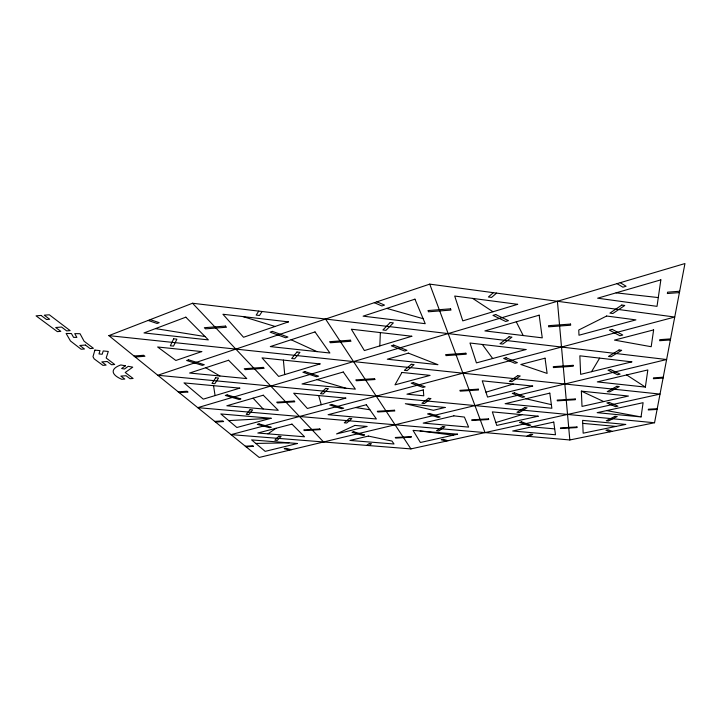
<?xml version="1.0" encoding="UTF-8"?>
<svg xmlns="http://www.w3.org/2000/svg" width="721" height="721" viewBox="0 0 721 721"><rect width="100%" height="100%" fill="white"/><g stroke="black" fill="none" stroke-linecap="round" stroke-linejoin="round"><path stroke-width="1.08" d="M379.823 345.9L380.355 332.579M641.05 416.927L643.105 402.688L597.15 412.664L641.05 416.927L606.667 410.6M645.358 387.096L647.837 369.936L597.285 381.896L645.358 387.096L626.666 374.947M654.542 422.758L684.95 263.553L197.752 407.653L569.824 439.963L654.542 422.758L157.773 375.262L429.743 284.128L674.73 317.042L231.035 434.628L410.916 448.904L660.012 394.09L108.88 335.635L259.19 457.447L666.619 359.527L192.534 303.244L108.88 335.635M591.544 371.694L599.656 358.112M258.758 311.102L256.171 315.104L259.497 315.492L262.111 311.499M493.344 292.672L488.396 296.989L491.596 297.413L496.571 293.105M366.755 445.398L369.233 443.505L371.45 443.685L368.954 445.578M267.942 433.844L276.026 428.283M526.961 436.241L530.566 434.24L532.72 434.43L529.106 436.43M495.823 422.551L521.806 414.665M485.954 392.179L513.298 384.05M271.123 418.252L236.876 427.49L220.833 413.953L271.123 418.252L228.728 420.604M679.66 291.248L667.574 292.176L667.358 293.519L679.398 292.6M134.007 355.994L143.722 355.282L144.93 356.282L135.233 356.994M670.557 338.897L659.796 339.654L659.625 340.718L670.35 339.97M178.213 391.827L187.063 391.233L188.046 392.053L179.223 392.639M663.239 377.218L653.541 377.84L653.397 378.714L663.068 378.092M214.696 421.388L222.816 420.884L223.636 421.569L215.543 422.073M657.228 408.699L648.395 409.231L648.278 409.952L657.083 409.42M245.32 446.209L252.819 445.767L253.522 446.344L246.032 446.786M255.793 443.442L288.977 442.838M531.737 426.859L554.674 428.878M582.73 423.371L616.058 426.417M581.36 391.142L628.469 396.045L582.009 406.419L581.36 391.142L603.729 401.57M616.085 292.843L658.291 297.575M420.109 430.996L453.212 435.16M355.606 407.545L369.882 409.744M155.529 328.596L205.061 336.554M525.997 398.776L551.367 404.643M291.365 449.715L285.858 448.3L284.227 448.687L289.734 450.102M386.798 308.399L423.137 318.7M317.024 379.616L345.873 388.231M242.995 316.591L275.08 326.46M446.056 441.171L441.261 439.684L443.136 439.26L447.93 440.756M150.193 319.637L159.224 322.666L157.106 323.468L148.084 320.448M609.975 431.807L605.955 430.23L608.1 429.788L612.111 431.374M374.325 302.694L381.887 305.956L384.509 305.091L376.948 301.82M291.14 339.753L316.997 351.623M205.728 367.746L219.887 375.983M617.014 283.65L622.89 287.183L626.089 286.246L620.231 282.695M472.688 298.413L492.984 311.76M192.534 303.244L323.558 441.973M253.089 398.163L263.129 408.978M482.331 344.458L492.677 358.508M325.559 319.033L410.916 448.904M516.263 321.809L523.212 335.544M429.743 284.128L485.017 432.6M318.655 395.559L321.305 404.715M213.551 385.672L215.074 395.595M283.389 360.094L284.714 374.587M557.414 301.279L569.824 439.963M653.623 329.903L651.189 346.72L614.472 340.105L653.623 329.903M660.851 279.856L657.02 306.353L597.637 298.197L660.851 279.856M94.893 350.109L92.991 356.697L94.172 358.878L102.905 365.349L106.113 365.114L101.805 361.906L107.24 361.509L111.494 364.727L114.711 364.493L106.167 358.004L108.294 351.46L103.22 350.947L102.184 354.254L98.993 353.939L100.003 350.622L94.893 350.109M173.662 338.816L170.336 345.774L173.518 346.107L176.897 339.167L173.662 338.816M401.957 372.451L394.973 384.852L430.095 375.38L401.957 372.451M215.669 377.768L212.01 383.428L214.84 383.698L218.544 378.047L215.669 377.768M250.07 409.663L246.24 414.368L248.799 414.584L252.656 409.889L250.07 409.663M296.953 352.037L291.681 358.508L294.628 358.815L299.945 352.353L296.953 352.037M278.757 436.268L274.872 440.234L277.197 440.414L281.109 436.457L278.757 436.268M325.676 388.385L320.475 393.702L323.116 393.945L328.361 388.646L325.676 388.385M390.232 322.503L382.905 329.975L385.978 330.335L393.351 322.882L390.232 322.503M349.361 418.36L344.277 422.803L346.684 423.011L351.794 418.577L349.361 418.36M411.303 364.294L404.373 370.342L407.122 370.63L414.079 364.592L411.303 364.294M428.454 398.307L421.911 403.3L424.39 403.535L430.96 398.551L428.454 398.307M509.08 336.779L499.986 343.719L502.825 344.052L511.964 337.122L509.08 336.779M125.373 365.799L121.615 368.503L124.463 369.017L128.239 366.331L132.754 367.16L125.211 372.478L133.115 378.48L130.005 378.696L126.067 375.722L120.831 376.092L124.814 379.057L121.723 379.273A38.078 11.563 3.4 0 1 120.813 364.961L125.373 365.799M442.685 426.544L436.502 430.734L438.765 430.933L444.974 426.742L442.685 426.544M517.66 375.695L509.314 381.355L511.874 381.625L520.247 375.974L517.66 375.695M621.799 305.064L609.921 313.112L612.868 313.5L624.783 305.47L621.799 305.064M524.69 407.599L516.984 412.304L519.309 412.529L527.042 407.834L524.69 407.599M619.051 349.982L608.452 356.453L611.093 356.76L621.718 350.307L619.051 349.982M616.825 386.321L607.262 391.638L609.66 391.882L619.249 386.582L616.825 386.321M614.995 416.323L606.28 420.767L608.461 420.974L617.203 416.531L614.995 416.323M606.64 316.023L578.756 330.002L578.981 335.229L635.922 319.881L606.64 316.023M354.939 425.417L336.554 433.934L367.16 426.462L354.939 425.417M185.82 317.168L144.002 332.94L208.378 339.897L185.82 317.168M201.754 351.587L175.852 360.464L157.638 346.99L201.754 351.587M288.436 321.881L243.545 337.266L222.915 314.248L288.436 321.881M188.605 359.824L186.631 360.5L202.295 365.367L204.268 364.718L188.605 359.824M272.385 331.381L270.123 332.156L285.687 337.779L287.949 337.031L272.385 331.381M228.584 360.257L189.596 373.036L246.789 378.597L228.584 360.257M315.023 331.921L270.294 346.585L329.903 353.02L315.023 331.921M414.945 299.17L363.114 316.159L425.228 323.684L414.945 299.17M239.787 388.141L203.286 399.146L184.008 382.896L239.787 388.141M320.079 363.916L278.639 376.416L262.011 357.868L320.079 363.916M411.817 336.247L364.375 350.559L351.352 329.209L411.817 336.247M517.651 304.325L462.783 320.872L454.717 296.043L517.651 304.325M227.16 394.901L225.312 395.45L239.039 399.443L240.886 398.902L227.16 394.901M305.01 371.612L302.919 372.234L316.51 376.786L318.592 376.173L305.01 371.612M393.711 345.08L391.323 345.792L404.607 351.019L406.995 350.325L393.711 345.08M495.724 314.554L492.957 315.383L505.7 321.458L508.449 320.647L495.724 314.554M263.273 395.207L226.836 405.779L278.27 410.321L263.273 395.207M343.277 372L302.018 383.969L355.372 389.151L343.277 372M408.356 353.119L387.312 359.22L437.944 364.691L408.356 353.119M539.164 315.167L484.891 330.912L542.255 337.852L539.164 315.167M345.819 398.109L307.38 408.474L293.69 393.206L345.819 398.109M525.942 349.532L476.428 362.888L469.975 343.016L525.942 349.532M259.046 423.912L257.316 424.372L269.51 427.688L271.24 427.238L259.046 423.912M331.651 404.472L329.713 404.995L341.754 408.735L343.692 408.23L331.651 404.472M413.394 382.59L411.204 383.175L422.966 387.429L425.147 386.853L413.394 382.59M506.124 357.76L503.628 358.427L514.929 363.294L517.408 362.645L506.124 357.76M612.219 329.362L609.344 330.128L619.916 335.752L622.764 335.004L612.219 329.362M291.978 424.119L257.812 433.024L304.55 436.791L291.978 424.119M366.358 404.742L328.1 414.71L376.389 418.973L366.358 404.742M423.29 389.908L406.95 394.171L423.777 395.802L423.29 389.908M545.031 358.193L520.841 364.493L547.113 373.424L545.031 358.193M297.394 443.496L265.175 451.355L251.611 439.909L297.394 443.496M445.073 407.446L433.411 410.294L405.346 403.706L445.073 407.446M532.648 386.068L487.54 397.073L482.259 380.814L532.648 386.068M631.812 361.861L580.648 374.352L579.855 355.814L631.812 361.861M353.822 431.816L352.01 432.249L362.816 435.394L364.619 434.961L353.822 431.816M429.581 413.439L427.562 413.926L438.107 417.459L440.116 416.981L429.581 413.439M514.569 392.828L512.298 393.378L522.437 397.37L524.699 396.829L514.569 392.828M610.57 369.549L607.992 370.17L617.537 374.722L620.096 374.109L610.57 369.549M368.359 436.079L349.928 440.441L394.026 443.992L391.954 441.054L368.359 436.079M453.86 415.846L423.209 423.101L468.623 427.102L464.405 417.062L453.86 415.846M549.799 393.134L505.115 403.715L551.862 408.257L549.799 393.134M457.565 434.195L420.406 442.487L413.034 430.383L457.565 434.195M538.181 416.197L496.76 425.444L492.353 411.889L538.181 416.197M521.562 421.866L519.471 422.326L528.673 425.651L530.746 425.201L521.562 421.866M609.227 402.417L606.884 402.931L615.581 406.68L617.906 406.175L609.227 402.417M553.755 422.082L512.694 430.996L555.485 434.763L553.755 422.082M625.702 424.435L583.154 433.186L582.604 420.379L625.702 424.435M41.088 315.447L36.05 315.852L57.347 331.624L60.825 331.354L55.688 327.514L61.582 327.055L66.665 330.894L70.153 330.624L49.325 314.789L44.269 315.194L49.677 319.259L46.523 319.511L41.088 315.447M225.439 326.081L204.34 327.704L205.458 328.848L226.502 327.244L225.439 326.081M450.562 308.822L427.995 310.553L428.49 311.787L450.995 310.066L450.562 308.822M85.429 345.053L79.779 345.476L84.474 348.982L81.131 349.225L70.451 340.97L66.125 333.453L71.415 333.553L73.551 337.347L76.859 337.41L74.75 333.616L80.04 333.715L84.096 341.222L93.424 348.306L90.071 348.558L85.429 345.053M350.307 340.177L329.632 341.691L330.371 342.754L350.983 341.249L350.307 340.177M570.572 324.071L548.51 325.685L548.645 326.829L570.644 325.225L570.572 324.071M263.291 367.386L244.239 368.719L245.14 369.648L264.147 368.323L263.291 367.386M465.865 353.218L445.623 354.633L446.02 355.624L466.217 354.218L465.865 353.218M374.514 378.651L355.814 379.904L356.408 380.778L375.073 379.525L374.514 378.651M573.132 365.322L553.304 366.656L553.413 367.584L573.195 366.259L573.132 365.322M294.123 401.038L276.747 402.156L277.495 402.922L294.826 401.804L294.123 401.038M478.248 389.151L459.899 390.34L460.223 391.152L478.537 389.971L478.248 389.151M394.387 410.213L377.308 411.276L377.804 411.997L394.838 410.943L394.387 410.213M575.223 398.974L557.216 400.092L557.297 400.858L575.268 399.74L575.223 398.974M319.718 428.968L303.757 429.932L304.379 430.572L320.313 429.617L319.718 428.968M488.478 418.838L471.696 419.838L471.967 420.523L488.721 419.514L488.478 418.838M410.979 436.584L395.27 437.494L395.685 438.098L411.367 437.187L410.979 436.584M576.962 426.94L560.46 427.895L560.532 428.535L576.998 427.58L576.962 426.94"/></g></svg>
